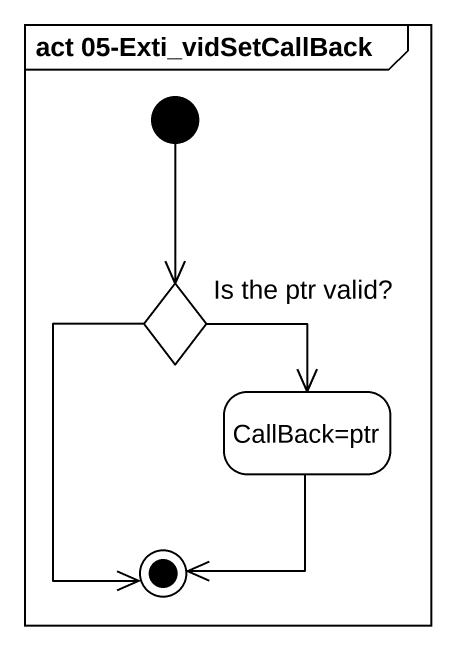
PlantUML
@startuml
mainframe act 05-Exti_vidSetCallBack
hide empty description
state "Is the ptr valid?" as Is_the_ptr_valid <<choice>>
state "CallBack=ptr" as CallBack_ptr
[*] --> Is_the_ptr_valid
Is_the_ptr_valid --> CallBack_ptr
Is_the_ptr_valid --> [*]
CallBack_ptr --> [*]
@enduml
